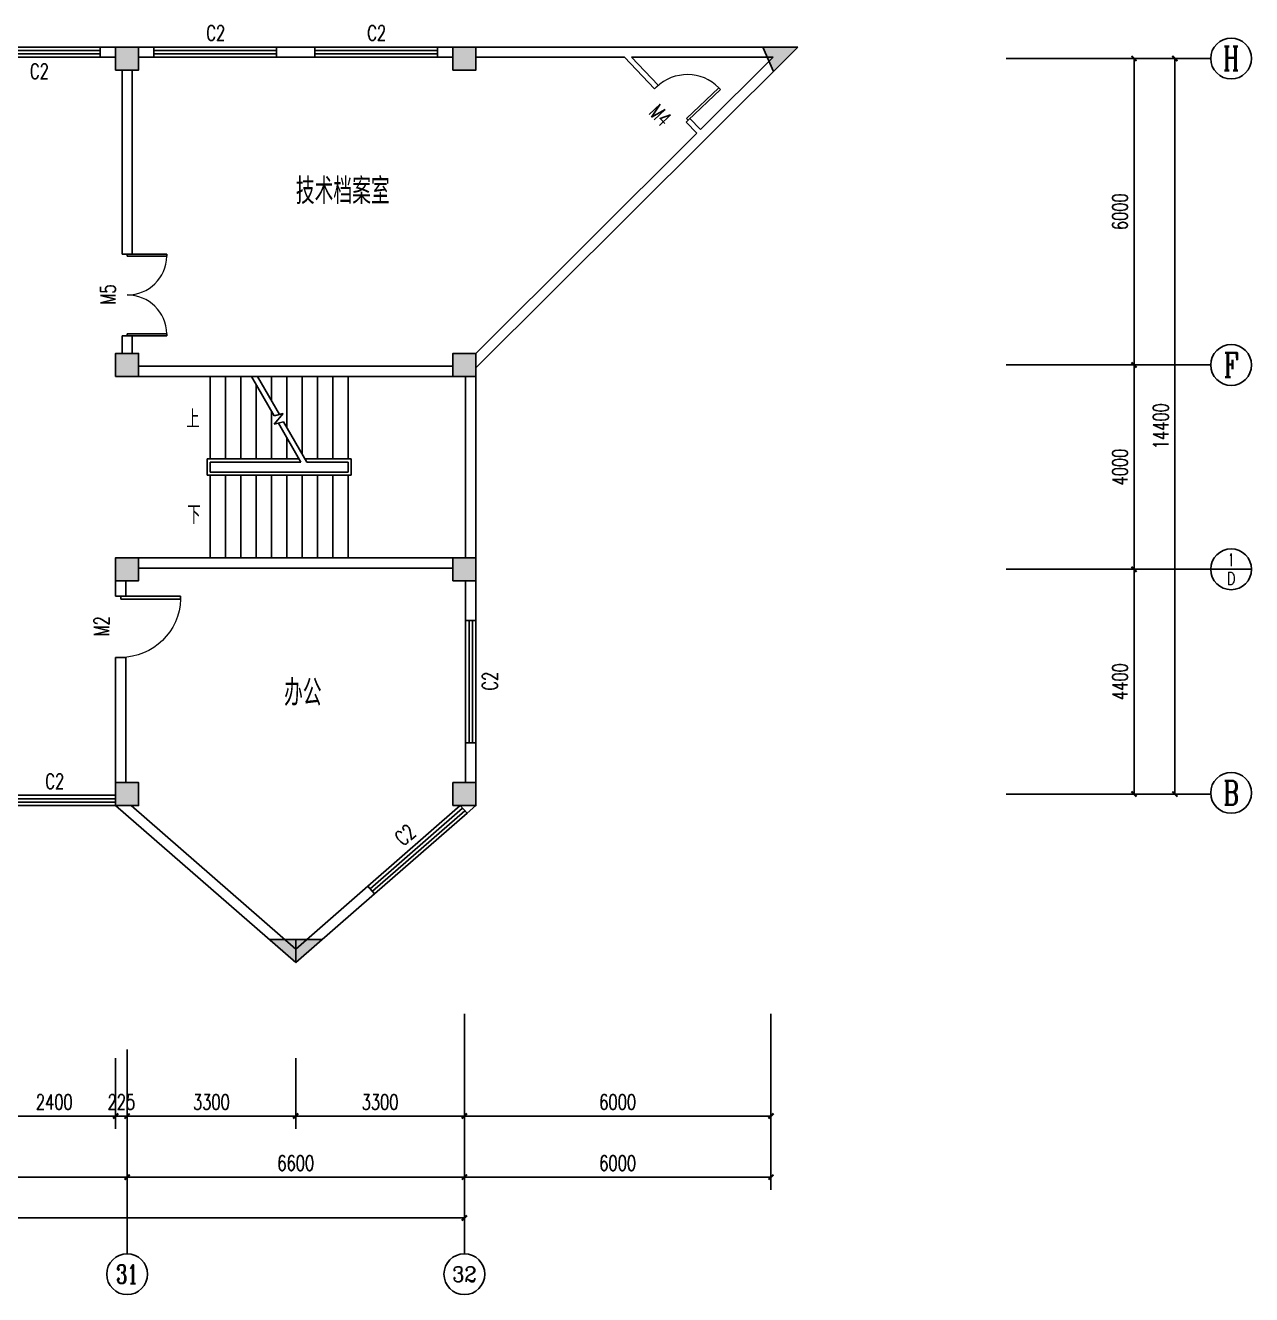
# Model space of a CAD drawing. Header units: millimetres. Extents: x -59809 to 114535, y 156 to 28464.
# Drawn here: x 90539 to 114535, y 2864 to 27712 of the extents above; entities that cross this region are included whole.
import ezdxf
from ezdxf.enums import TextEntityAlignment as Align

# ---------------------------------------------------------------- set-up
doc = ezdxf.new("R2010")
doc.units = ezdxf.units.MM
for name, color, linetype in [('AXIS', 3, 'Continuous'), ('AXIS_TEXT', 7, 'Continuous'), ('COLUMN', 9, 'Continuous'), ('DIM_SYMB', 3, 'Continuous'), ('PUB_DIM', 3, 'Continuous'), ('PUB_TEXT', 7, 'Continuous'), ('STAIR', 2, 'Continuous'), ('WALL', 9, 'Continuous'), ('WINDOW', 4, 'Continuous'), ('WINDOW_TEXT', 7, 'Continuous')]:
    doc.layers.add(name, color=color, linetype=linetype)
doc.styles.add('_TCH_AXIS', font='COMPLEX', dxfattribs={"bigfont": 'GBCBIG'})
doc.styles.add('_TCH_DIM', font='SIMPLEX', dxfattribs={"bigfont": 'GBCBIG'})
doc.styles.add('_TCH_DIM_T3', font='SIMPLEX', dxfattribs={"width": 0.705882, "bigfont": 'GBCBIG'})
doc.styles.add('_TCH_WINDOW', font='SIMPLEX', dxfattribs={"bigfont": 'GBCBIG'})
doc.styles.add('COMPLEX', font='COMPLEX')
doc.styles.get("Standard").update_dxf_attribs({"font": 'txt', "bigfont": 'gbcbig.shx'})
doc.dimstyles.new('_TCH_ARCH&&100', dxfattribs={"dimtxt": 297.5, "dimasz": 100, "dimexe": 250, "dimexo": 300, "dimgap": 126.25, "dimtad": 1, "dimdec": 0, "dimzin": 0, "dimdsep": 46, "dimtxsty": '_TCH_DIM_T3', "dimblk": 'ARCHTICK', "dimcen": 0.09, "dimclrt": 7, "dimazin": 2, "dimtfac": 1, "dimtdec": 0, "dimtix": 1, "dimtmove": 2, "dimatfit": 3, "dimfxl": 1, "dimtolj": 1, "dimtzin": 0, "dimarcsym": 0})

# ---------------------------------------------------------------- blocks, each defined once
blk = doc.blocks.new('_ArchTick')
at = {"color": 0, "linetype": 'ByBlock', "const_width": 0.4}
blk.add_lwpolyline([(-0.5, -0.5), (0.5, 0.5)], dxfattribs=at)
blk = doc.blocks.new('*D111')
at = {"layer": 'Defpoints', "color": 0}
for p in [(89904, 7791), (92304, 7791), (92304, 6360)]:
    blk.add_point(p, dxfattribs=at)
at = {"layer": 'PUB_DIM', "color": 0, "lineweight": -2}
for p, q in [((89904, 7491), (89904, 6110)), ((92304, 7491), (92304, 6110)), ((89904, 6360), (92304, 6360))]:
    blk.add_line(p, q, dxfattribs=at)
at = {"layer": 'PUB_DIM', "color": 0, "lineweight": -2, "xscale": 100, "yscale": 100, "zscale": 100, "rotation": 180}
blk.add_blockref('_ArchTick', (89904, 6360), dxfattribs=at)
at = {"layer": 'PUB_DIM', "color": 0, "lineweight": -2, "xscale": 100, "yscale": 100, "zscale": 100}
blk.add_blockref('_ArchTick', (92304, 6360), dxfattribs=at)
at = {"layer": 'PUB_DIM', "color": 7, "insert": (91104, 6635), "char_height": 297.5, "attachment_point": 5, "style": '_TCH_DIM_T3'}
blk.add_mtext('\\A1;2400', dxfattribs=at)
blk = doc.blocks.new('*D112')
at = {"layer": 'Defpoints', "color": 0}
for p in [(92304, 7791), (92529, 7791), (92529, 6360)]:
    blk.add_point(p, dxfattribs=at)
at = {"layer": 'PUB_DIM', "color": 0, "lineweight": -2}
for p, q in [((92304, 7491), (92304, 6110)), ((92529, 7491), (92529, 6110)), ((92304, 6360), (92204, 6360)), ((92304, 6360), (92529, 6360)), ((92529, 6360), (92629, 6360))]:
    blk.add_line(p, q, dxfattribs=at)
at = {"layer": 'PUB_DIM', "color": 0, "lineweight": -2, "xscale": 100, "yscale": 100, "zscale": 100}
blk.add_blockref('_ArchTick', (92304, 6360), dxfattribs=at)
at = {"layer": 'PUB_DIM', "color": 0, "lineweight": -2, "xscale": 100, "yscale": 100, "zscale": 100, "rotation": 180}
blk.add_blockref('_ArchTick', (92529, 6360), dxfattribs=at)
at = {"layer": 'PUB_DIM', "color": 7, "insert": (92417, 6635), "char_height": 297.5, "attachment_point": 5, "style": '_TCH_DIM_T3'}
blk.add_mtext('\\A1;225', dxfattribs=at)
blk = doc.blocks.new('*D113')
at = {"layer": 'Defpoints', "color": 0}
for p in [(92529, 7791), (95829, 7791), (95829, 6360)]:
    blk.add_point(p, dxfattribs=at)
at = {"layer": 'PUB_DIM', "color": 0, "lineweight": -2}
for p, q in [((92529, 7491), (92529, 6110)), ((95829, 7491), (95829, 6110)), ((92529, 6360), (95829, 6360))]:
    blk.add_line(p, q, dxfattribs=at)
at = {"layer": 'PUB_DIM', "color": 0, "lineweight": -2, "xscale": 100, "yscale": 100, "zscale": 100, "rotation": 180}
blk.add_blockref('_ArchTick', (92529, 6360), dxfattribs=at)
at = {"layer": 'PUB_DIM', "color": 0, "lineweight": -2, "xscale": 100, "yscale": 100, "zscale": 100}
blk.add_blockref('_ArchTick', (95829, 6360), dxfattribs=at)
at = {"layer": 'PUB_DIM', "color": 7, "insert": (94179, 6635), "char_height": 297.5, "attachment_point": 5, "style": '_TCH_DIM_T3'}
blk.add_mtext('\\A1;3300', dxfattribs=at)
blk = doc.blocks.new('*D114')
at = {"layer": 'Defpoints', "color": 0}
for p in [(95829, 7791), (99129, 7791), (99129, 6360)]:
    blk.add_point(p, dxfattribs=at)
at = {"layer": 'PUB_DIM', "color": 0, "lineweight": -2}
for p, q in [((95829, 7491), (95829, 6110)), ((99129, 7491), (99129, 6110)), ((95829, 6360), (99129, 6360))]:
    blk.add_line(p, q, dxfattribs=at)
at = {"layer": 'PUB_DIM', "color": 0, "lineweight": -2, "xscale": 100, "yscale": 100, "zscale": 100, "rotation": 180}
blk.add_blockref('_ArchTick', (95829, 6360), dxfattribs=at)
at = {"layer": 'PUB_DIM', "color": 0, "lineweight": -2, "xscale": 100, "yscale": 100, "zscale": 100}
blk.add_blockref('_ArchTick', (99129, 6360), dxfattribs=at)
at = {"layer": 'PUB_DIM', "color": 7, "insert": (97479, 6635), "char_height": 297.5, "attachment_point": 5, "style": '_TCH_DIM_T3'}
blk.add_mtext('\\A1;3300', dxfattribs=at)
blk = doc.blocks.new('*D115')
at = {"layer": 'Defpoints', "color": 0}
for p in [(99129, 7791), (105129, 7791), (105129, 6360)]:
    blk.add_point(p, dxfattribs=at)
at = {"layer": 'PUB_DIM', "color": 0, "lineweight": -2}
for p, q in [((99129, 7491), (99129, 6110)), ((105129, 7491), (105129, 6110)), ((99129, 6360), (105129, 6360))]:
    blk.add_line(p, q, dxfattribs=at)
at = {"layer": 'PUB_DIM', "color": 0, "lineweight": -2, "xscale": 100, "yscale": 100, "zscale": 100, "rotation": 180}
blk.add_blockref('_ArchTick', (99129, 6360), dxfattribs=at)
at = {"layer": 'PUB_DIM', "color": 0, "lineweight": -2, "xscale": 100, "yscale": 100, "zscale": 100}
blk.add_blockref('_ArchTick', (105129, 6360), dxfattribs=at)
at = {"layer": 'PUB_DIM', "color": 7, "insert": (102129, 6635), "char_height": 297.5, "attachment_point": 5, "style": '_TCH_DIM_T3'}
blk.add_mtext('\\A1;6000', dxfattribs=at)
blk = doc.blocks.new('*D148')
at = {"layer": 'AXIS', "color": 0, "lineweight": -2}
for p, q in [((110034, 17064), (112484, 17064)), ((112234, 12664), (112234, 17064)), ((110034, 12664), (112484, 12664))]:
    blk.add_line(p, q, dxfattribs=at)
at = {"layer": 'Defpoints', "color": 0}
for p in [(109734, 17064), (112234, 17064), (109734, 12664)]:
    blk.add_point(p, dxfattribs=at)
at = {"layer": 'AXIS', "color": 0, "lineweight": -2, "xscale": 100, "yscale": 100, "zscale": 100}
for p, rotation in [((112234, 17064), 90), ((112234, 12664), 270)]:
    blk.add_blockref('_ArchTick', p, dxfattribs=dict(at, rotation=rotation))
at = {"layer": 'AXIS', "color": 7, "insert": (111959, 14864), "char_height": 297.5, "attachment_point": 5, "rotation": 90, "style": '_TCH_DIM_T3'}
blk.add_mtext('\\A1;4400', dxfattribs=at)
blk = doc.blocks.new('*D149')
at = {"layer": 'AXIS', "color": 0, "lineweight": -2}
for p, q in [((110034, 21064), (112484, 21064)), ((112234, 17064), (112234, 21064)), ((110034, 17064), (112484, 17064))]:
    blk.add_line(p, q, dxfattribs=at)
at = {"layer": 'Defpoints', "color": 0}
for p in [(109734, 21064), (112234, 21064), (109734, 17064)]:
    blk.add_point(p, dxfattribs=at)
at = {"layer": 'AXIS', "color": 0, "lineweight": -2, "xscale": 100, "yscale": 100, "zscale": 100}
for p, rotation in [((112234, 21064), 90), ((112234, 17064), 270)]:
    blk.add_blockref('_ArchTick', p, dxfattribs=dict(at, rotation=rotation))
at = {"layer": 'AXIS', "color": 7, "insert": (111959, 19064), "char_height": 297.5, "attachment_point": 5, "rotation": 90, "style": '_TCH_DIM_T3'}
blk.add_mtext('\\A1;4000', dxfattribs=at)
blk = doc.blocks.new('*D150')
at = {"layer": 'AXIS', "color": 0, "lineweight": -2}
for p, q in [((110034, 27064), (112484, 27064)), ((112234, 21064), (112234, 27064)), ((110034, 21064), (112484, 21064))]:
    blk.add_line(p, q, dxfattribs=at)
at = {"layer": 'Defpoints', "color": 0}
for p in [(109734, 27064), (112234, 27064), (109734, 21064)]:
    blk.add_point(p, dxfattribs=at)
at = {"layer": 'AXIS', "color": 0, "lineweight": -2, "xscale": 100, "yscale": 100, "zscale": 100}
for p, rotation in [((112234, 27064), 90), ((112234, 21064), 270)]:
    blk.add_blockref('_ArchTick', p, dxfattribs=dict(at, rotation=rotation))
at = {"layer": 'AXIS', "color": 7, "insert": (111959, 24064), "char_height": 297.5, "attachment_point": 5, "rotation": 90, "style": '_TCH_DIM_T3'}
blk.add_mtext('\\A1;6000', dxfattribs=at)
blk = doc.blocks.new('*D151')
at = {"layer": 'AXIS', "color": 0, "lineweight": -2}
for p, q in [((110034, 27064), (113284, 27064)), ((113034, 12664), (113034, 27064)), ((110034, 12664), (113284, 12664))]:
    blk.add_line(p, q, dxfattribs=at)
at = {"layer": 'Defpoints', "color": 0}
for p in [(109734, 27064), (113034, 27064), (109734, 12664)]:
    blk.add_point(p, dxfattribs=at)
at = {"layer": 'AXIS', "color": 0, "lineweight": -2, "xscale": 100, "yscale": 100, "zscale": 100}
for p, rotation in [((113034, 27064), 90), ((113034, 12664), 270)]:
    blk.add_blockref('_ArchTick', p, dxfattribs=dict(at, rotation=rotation))
at = {"layer": 'AXIS', "color": 7, "insert": (112759, 19864), "char_height": 297.5, "attachment_point": 5, "rotation": 90, "style": '_TCH_DIM_T3'}
blk.add_mtext('\\A1;14400', dxfattribs=at)
blk = doc.blocks.new('*D152')
at = {"layer": 'Defpoints', "color": 0}
for p in [(99129, 8664), (105129, 8664), (105129, 5163)]:
    blk.add_point(p, dxfattribs=at)
at = {"layer": 'PUB_DIM', "color": 0, "lineweight": -2}
for p, q in [((99129, 8364), (99129, 4913)), ((105129, 8364), (105129, 4913)), ((99129, 5163), (105129, 5163))]:
    blk.add_line(p, q, dxfattribs=at)
at = {"layer": 'PUB_DIM', "color": 0, "lineweight": -2, "xscale": 100, "yscale": 100, "zscale": 100, "rotation": 180}
blk.add_blockref('_ArchTick', (99129, 5163), dxfattribs=at)
at = {"layer": 'PUB_DIM', "color": 0, "lineweight": -2, "xscale": 100, "yscale": 100, "zscale": 100}
blk.add_blockref('_ArchTick', (105129, 5163), dxfattribs=at)
at = {"layer": 'PUB_DIM', "color": 7, "insert": (102129, 5438), "char_height": 297.5, "attachment_point": 5, "style": '_TCH_DIM_T3'}
blk.add_mtext('\\A1;6000', dxfattribs=at)
blk = doc.blocks.new('*D166')
at = {"layer": 'AXIS', "color": 0, "lineweight": -2}
for p, q in [((85929, 7364), (85929, 4914)), ((92529, 7364), (92529, 4914)), ((85929, 5164), (92529, 5164))]:
    blk.add_line(p, q, dxfattribs=at)
at = {"layer": 'Defpoints', "color": 0}
for p in [(85929, 7664), (92529, 7664), (92529, 5164)]:
    blk.add_point(p, dxfattribs=at)
at = {"layer": 'AXIS', "color": 0, "lineweight": -2, "xscale": 100, "yscale": 100, "zscale": 100, "rotation": 180}
blk.add_blockref('_ArchTick', (85929, 5164), dxfattribs=at)
at = {"layer": 'AXIS', "color": 0, "lineweight": -2, "xscale": 100, "yscale": 100, "zscale": 100}
blk.add_blockref('_ArchTick', (92529, 5164), dxfattribs=at)
at = {"layer": 'AXIS', "color": 7, "insert": (89229, 5439), "char_height": 297.5, "attachment_point": 5, "style": '_TCH_DIM_T3'}
blk.add_mtext('\\A1;6600', dxfattribs=at)
blk = doc.blocks.new('*D167')
at = {"layer": 'AXIS', "color": 0, "lineweight": -2}
for p, q in [((92529, 7364), (92529, 4914)), ((99129, 7364), (99129, 4914)), ((92529, 5164), (99129, 5164))]:
    blk.add_line(p, q, dxfattribs=at)
at = {"layer": 'Defpoints', "color": 0}
for p in [(92529, 7664), (99129, 7664), (99129, 5164)]:
    blk.add_point(p, dxfattribs=at)
at = {"layer": 'AXIS', "color": 0, "lineweight": -2, "xscale": 100, "yscale": 100, "zscale": 100, "rotation": 180}
blk.add_blockref('_ArchTick', (92529, 5164), dxfattribs=at)
at = {"layer": 'AXIS', "color": 0, "lineweight": -2, "xscale": 100, "yscale": 100, "zscale": 100}
blk.add_blockref('_ArchTick', (99129, 5164), dxfattribs=at)
at = {"layer": 'AXIS', "color": 7, "insert": (95829, 5439), "char_height": 297.5, "attachment_point": 5, "style": '_TCH_DIM_T3'}
blk.add_mtext('\\A1;6600', dxfattribs=at)
blk = doc.blocks.new('*D168')
at = {"layer": 'AXIS', "color": 0, "lineweight": -2}
for p, q in [((6029, 7364), (6029, 4114)), ((99129, 7364), (99129, 4114)), ((6029, 4364), (99129, 4364))]:
    blk.add_line(p, q, dxfattribs=at)
at = {"layer": 'Defpoints', "color": 0}
for p in [(6029, 7664), (99129, 7664), (99129, 4364)]:
    blk.add_point(p, dxfattribs=at)
at = {"layer": 'AXIS', "color": 0, "lineweight": -2, "xscale": 100, "yscale": 100, "zscale": 100, "rotation": 180}
blk.add_blockref('_ArchTick', (6029, 4364), dxfattribs=at)
at = {"layer": 'AXIS', "color": 0, "lineweight": -2, "xscale": 100, "yscale": 100, "zscale": 100}
blk.add_blockref('_ArchTick', (99129, 4364), dxfattribs=at)
at = {"layer": 'AXIS', "color": 7, "insert": (52579, 4639), "char_height": 297.5, "attachment_point": 5, "style": '_TCH_DIM_T3'}
blk.add_mtext('\\A1;93100', dxfattribs=at)
blk = doc.blocks.new('_FZHK')
blk.add_lwpolyline([(-0.5, -0.5), (0.5, -0.5), (0.5, 0.5), (-0.5, 0.5)], close=True)
blk = doc.blocks.new('_AXISO')
blk.add_circle((0, 0), 0.5)
at = {"layer": 'AXIS_TEXT', "style": 'COMPLEX', "width": 1.041667}
blk.add_attdef('A', text='', height=0.56, dxfattribs=at).set_placement((-0.25, -0.28), (0.25, -0.28), align=Align.FIT)
blk = doc.blocks.new('$DorLib2D$00000001')
for p, q in [((0.45, 0.975), (0.5, 0.975)), ((0.45, 0), (0.45, 0.975)), ((0.5, 0), (0.5, 0.975)), ((0.5, 0), (0.45, 0))]:
    blk.add_line(p, q)
at = {"lineweight": 13}
blk.add_arc((0.475, 0), 0.975, 91.4693, 180, dxfattribs=at)
blk = doc.blocks.new('$TCHSYS$WIN2D')
for p, q in [((-0.5, 0.5), (0.5, 0.5)), ((-0.5, 0.5), (-0.5, -0.5)), ((0.5, 0.5), (0.5, -0.5)), ((0.5, 0.167), (-0.5, 0.167)), ((0.5, -0.167), (-0.5, -0.167)), ((-0.5, -0.5), (0.5, -0.5))]:
    blk.add_line(p, q)
blk = doc.blocks.new('$DorLib2D$00000002')
for p, q in [((-0.5, 0), (-0.5, 0.4875)), ((-0.475, 0.4875), (-0.5, 0.4875)), ((-0.475, 0), (-0.475, 0.4875)), ((0.475, 0), (0.475, 0.4875)), ((0.475, 0.4875), (0.5, 0.4875)), ((0.5, 0), (0.5, 0.4875)), ((-0.5, 0), (-0.475, 0)), ((0.5, 0), (0.475, 0))]:
    blk.add_line(p, q)
at = {"lineweight": 13}
for centre, start, end in [((-0.4875, 0), 0, 88.53072), ((0.4875, 0), 91.46928, 180)]:
    blk.add_arc(centre, 0.4875, start, end, dxfattribs=at)

msp = doc.modelspace()

# ---------------------------------------------------------------- hatches: boundary and pattern name
h = msp.add_hatch(color=256)
h.paths.add_polyline_path([(92529.3, 27288.7), (92304.3, 27288.7), (92304.3, 27063.7), (92529.3, 27063.7)])
h.paths.add_polyline_path([(92529.3, 27063.7), (92754.3, 27063.7), (92754.3, 27288.7), (92529.3, 27288.7)])
h.paths.add_polyline_path([(92529.3, 26838.7), (92754.3, 26838.7), (92754.3, 27063.7), (92529.3, 27063.7)])
h.paths.add_polyline_path([(92529.3, 27063.7), (92304.3, 27063.7), (92304.3, 26838.7), (92529.3, 26838.7)])
h.paths.add_polyline_path([(92529.3, 21063.7), (92304.3, 21063.7), (92304.3, 20838.7), (92529.3, 20838.7)])
h.paths.add_polyline_path([(92529.3, 21063.7), (92529.3, 20838.7), (92754.3, 20838.7), (92754.3, 21063.7)])
h.paths.add_polyline_path([(92754.3, 21063.7), (92754.3, 21288.7), (92529.3, 21288.7), (92529.3, 21063.7)])
h.paths.add_polyline_path([(92529.3, 21288.7), (92304.3, 21288.7), (92304.3, 21063.7), (92529.3, 21063.7)])
h.paths.add_polyline_path([(92529.3, 12888.7), (92529.3, 12438.7), (92754.3, 12438.7), (92754.3, 12888.7)])
h.paths.add_polyline_path([(92304.3, 12888.7), (92304.3, 12438.7), (92529.3, 12438.7), (92529.3, 12888.7)])
h = msp.add_hatch(color=256)
h.paths.add_polyline_path([(99129.3, 27288.7), (98904.3, 27288.7), (98904.3, 27063.7), (99129.3, 27063.7)])
h.paths.add_polyline_path([(99129.3, 27063.7), (99354.3, 27063.7), (99354.3, 27288.7), (99129.3, 27288.7)])
h.paths.add_polyline_path([(99129.3, 26838.7), (99354.3, 26838.7), (99354.3, 27063.7), (99129.3, 27063.7)])
h.paths.add_polyline_path([(99129.3, 27063.7), (98904.3, 27063.7), (98904.3, 26838.7), (99129.3, 26838.7)])
h.paths.add_polyline_path([(99129.3, 21063.7), (98904.3, 21063.7), (98904.3, 20838.7), (99129.3, 20838.7)])
h.paths.add_polyline_path([(99129.3, 21063.7), (99129.3, 20838.7), (99354.3, 20838.7), (99354.3, 21063.7)])
h.paths.add_polyline_path([(99354.3, 21063.7), (99354.3, 21288.7), (99129.3, 21288.7), (99129.3, 21063.7)])
h.paths.add_polyline_path([(99129.3, 21288.7), (98904.3, 21288.7), (98904.3, 21063.7), (99129.3, 21063.7)])
h.paths.add_polyline_path([(99129.3, 12888.7), (99129.3, 12438.7), (99354.3, 12438.7), (99354.3, 12888.7)])
h.paths.add_polyline_path([(98904.3, 12888.7), (98904.3, 12438.7), (99129.3, 12438.7), (99129.3, 12888.7)])
h = msp.add_hatch(color=256)
h.paths.add_polyline_path([(105129.3, 27288.7), (105129.3, 27088.7), (105171.9, 27088.7), (105146.8, 27063.7), (105430, 27063.7), (105655.7, 27288.7)])
h.paths.add_polyline_path([(105129.3, 27288.7), (104971.8, 27288.7), (105056.8, 27088.7), (105129.3, 27088.7)])
h.paths.add_polyline_path([(105067.4, 27063.7), (105091, 27008), (105129.3, 27046.2), (105129.3, 27063.7)])
h.paths.add_polyline_path([(105129.3, 27063.7), (105129.3, 27088.7), (105056.8, 27088.7), (105067.4, 27063.7)])
h.paths.add_polyline_path([(105146.8, 27063.7), (105171.9, 27088.7), (105129.3, 27088.7), (105129.3, 27063.7)], flags=17)
h.paths.add_polyline_path([(105146.8, 27063.7), (105129.3, 27063.7), (105129.3, 27046.2)], flags=17)
h.paths.add_polyline_path([(105091, 27008), (105129.3, 26918), (105129.3, 27046.2)])
h.paths.add_polyline_path([(105129.3, 26918), (105175.3, 26809.6), (105430, 27063.7), (105146.8, 27063.7), (105129.3, 27046.2)])
h = msp.add_hatch(color=256)
h.paths.add_polyline_path([(92304.3, 16838.7), (92754.3, 16838.7), (92754.3, 17288.7), (92304.3, 17288.7)])
h.paths.add_polyline_path([(98904.3, 16838.7), (99354.3, 16838.7), (99354.3, 17288.7), (98904.3, 17288.7)])
h = msp.add_hatch(color=256)
h.paths.add_polyline_path([(95829.3, 9813.7), (95617.6, 9813.7), (95829.3, 9629.1), (95829.3, 9663.7)], flags=17)
h.paths.add_polyline_path([(95829.3, 9629.1), (95617.6, 9813.7), (95313.4, 9813.7), (95829.3, 9363.7)])
h.paths.add_polyline_path([(96345.1, 9813.7), (96040.9, 9813.7), (95829.3, 9629.1), (95829.3, 9363.7)])
msp.add_hatch(color=256).paths.add_polyline_path([(96040.9, 9813.7), (95617.6, 9813.7), (95829.3, 9629.1)])

# ---------------------------------------------------------------- linework, layer by layer
for p, q in [((104971.8, 27288.7), (105175.3, 26809.6)), ((92304.3, 12438.7), (95829.3, 9363.7)), ((92304.3, 12438.7), (92504.3, 12438.7)), ((96345.1, 9813.7), (95313.4, 9813.7)), ((95829.3, 9663.7), (95829.3, 9813.7)), ((95829.3, 9813.7), (96345.1, 9813.7)), ((96040.9, 9813.7), (95829.3, 9629.1)), ((96040.9, 9813.7), (95829.3, 9629.1)), ((95829.3, 9629.1), (95829.3, 9813.7)), ((95829.3, 9813.7), (96040.9, 9813.7)), ((95829.3, 9363.7), (95829.3, 9663.7))]:
    msp.add_line(p, q)
at = {"layer": 'AXIS'}
for p, q in [((109734.1, 27063.7), (113734.1, 27063.7)), ((109734.1, 21063.7), (113734.1, 21063.7)), ((109734.1, 17063.7), (113734.1, 17063.7)), ((114534.1, 17063.7), (113734.1, 17063.7)), ((109734.1, 12663.7), (113734.1, 12663.7)), ((92529.3, 7663.7), (92529.3, 3663.7)), ((99129.3, 7663.7), (99129.3, 3663.7))]:
    msp.add_line(p, q, dxfattribs=at)
for centre in [(114134.1, 27063.7), (114134.1, 21063.7), (114134.1, 17063.7), (114134.7, 12686.3)]:
    msp.add_circle(centre, 400, dxfattribs=at)
at = {"layer": 'DIM_SYMB'}
for points in [[(94004.3, 20001.2, 0, 0, 0), (95054.3, 20001.2, 80, 0, 0), (95354.3, 20001.2, 0, 0, 0)], [(94004.3, 18126.2, 0, 0, 0), (98004.3, 18126.2, 0, 0, 0), (98004.3, 20001.2, 0, 0, 0), (95954.3, 20001.2, 80, 0, 0), (95654.3, 20001.2, 0, 0, 0)]]:
    msp.add_lwpolyline(points, format="xyseb", dxfattribs=at)
at = {"layer": 'STAIR'}
for p, q in [((94154.3, 20838.7), (94963, 20838.7)), ((94154.3, 20838.7), (94154.3, 19223.7)), ((94454.3, 20838.7), (94454.3, 19223.7)), ((94754.3, 20838.7), (94754.3, 19223.7)), ((94963, 20838.7), (95409.3, 20065.6)), ((95054.3, 20680.6), (95054.3, 19223.7)), ((95078.5, 20838.7), (96854.3, 20838.7)), ((95078.5, 20838.7), (95509.3, 20092.4)), ((95354.3, 20838.7), (95354.3, 20361)), ((95654.3, 20838.7), (95654.3, 19841.4)), ((95954.3, 20838.7), (95954.3, 19321.7)), ((96254.3, 20838.7), (96254.3, 19223.7)), ((96554.3, 20838.7), (96554.3, 19223.7)), ((96854.3, 20838.7), (96854.3, 19223.7)), ((98904.3, 20838.7), (96854.3, 20838.7)), ((96854.3, 20838.7), (96854.3, 19223.7)), ((99154.3, 17288.7), (99154.3, 20838.7)), ((95354.3, 20161), (95354.3, 19223.7)), ((95581.7, 20111.7), (95408.8, 19905.7)), ((95408.8, 19905.7), (95589.2, 19954)), ((95409.3, 20065.6), (95581.7, 20111.7)), ((95489.2, 19927.2), (95930.1, 19163.7)), ((95589.2, 19954), (96045.5, 19163.7)), ((95654.3, 19641.4), (95654.3, 19223.7)), ((94094.3, 18903.7), (94094.3, 19223.7)), ((94094.3, 19223.7), (95895.4, 19223.7)), ((94154.3, 19163.7), (95930.1, 19163.7)), ((94154.3, 18963.7), (94154.3, 19163.7)), ((94154.3, 19163.7), (95930.1, 19163.7)), ((94154.3, 19163.7), (94154.3, 18963.7)), ((96010.9, 19223.7), (96914.3, 19223.7)), ((96045.5, 19163.7), (96854.3, 19163.7)), ((96045.5, 19163.7), (96854.3, 19163.7)), ((96854.3, 19163.7), (96854.3, 18963.7)), ((96854.3, 19163.7), (96854.3, 18963.7)), ((96914.3, 19223.7), (96914.3, 18903.7)), ((96914.3, 18903.7), (94094.3, 18903.7)), ((96854.3, 18963.7), (94154.3, 18963.7)), ((96854.3, 18963.7), (94154.3, 18963.7)), ((94154.3, 17288.7), (94154.3, 18903.7)), ((94454.3, 17288.7), (94454.3, 18903.7)), ((94754.3, 17288.7), (94754.3, 18903.7)), ((95054.3, 17288.7), (95054.3, 18903.7)), ((95354.3, 17288.7), (95354.3, 18903.7)), ((95654.3, 17288.7), (95654.3, 18903.7)), ((95954.3, 17288.7), (95954.3, 18903.7)), ((96254.3, 17288.7), (96254.3, 18903.7)), ((96554.3, 17288.7), (96554.3, 18903.7)), ((96854.3, 17288.7), (96854.3, 18903.7)), ((96854.3, 18903.7), (96854.3, 17288.7)), ((96854.3, 17288.7), (94154.3, 17288.7)), ((96854.3, 17288.7), (98904.3, 17288.7))]:
    msp.add_line(p, q, dxfattribs=at)
at = {"layer": 'WALL'}
for p, q in [((92304.3, 27288.7), (92004.3, 27288.7)), ((92004.3, 27288.7), (92004.3, 27088.7)), ((92004.3, 27088.7), (92304.3, 27088.7)), ((93054.3, 27288.7), (92754.3, 27288.7)), ((92754.3, 27088.7), (93054.3, 27088.7)), ((93054.3, 27088.7), (93054.3, 27288.7)), ((96203.5, 27288.7), (95454.3, 27288.7)), ((95454.3, 27288.7), (95454.3, 27088.7)), ((95454.3, 27088.7), (96203.5, 27088.7)), ((96203.5, 27088.7), (96203.5, 27288.7)), ((98903.5, 27288.7), (98603.5, 27288.7)), ((98603.5, 27288.7), (98603.5, 27088.7)), ((98603.5, 27088.7), (98903.5, 27088.7)), ((98903.5, 27088.7), (98903.5, 27288.7)), ((99354.3, 27288.7), (102207.1, 27288.7)), ((99354.3, 27088.7), (102259.8, 27088.7)), ((102207.1, 27288.7), (105655.7, 27288.7)), ((102259.8, 27088.7), (102849.9, 26470.6)), ((102398, 27088.7), (105171.9, 27088.7)), ((102922.2, 26539.7), (102398, 27088.7)), ((105171.9, 27088.7), (103750.9, 25671.7)), ((105655.7, 27288.7), (103892.1, 25530.1)), ((92429.3, 26833), (92429.3, 23234)), ((92629.3, 26833), (92429.3, 26833)), ((92629.3, 23234), (92629.3, 26833)), ((102849.9, 26470.6), (102922.2, 26539.7)), ((103543.7, 25888.7), (103471.4, 25819.7)), ((103750.9, 25671.7), (103543.7, 25888.7)), ((103680, 25601.1), (99354.3, 21287.7)), ((103471.4, 25819.7), (103680, 25601.1)), ((103892.1, 25530.1), (99354.3, 21005.3)), ((92429.3, 23234), (92629.3, 23234)), ((92629.3, 21634), (92429.3, 21634)), ((92429.3, 21634), (92429.3, 21288.6)), ((92629.3, 21289.3), (92629.3, 21634)), ((92754.3, 21038.7), (98904.3, 21038.7)), ((92754.3, 20838.7), (98904.3, 20838.7)), ((99154.3, 20838.7), (99154.3, 17288.7)), ((99354.3, 20838.7), (99354.3, 17288.7)), ((92754.3, 17288.7), (98904.3, 17288.7)), ((92754.3, 17088.7), (98904.3, 17088.7)), ((92304.3, 16838.7), (92304.3, 16538.7)), ((92504.3, 16538.7), (92504.3, 16838.7)), ((99154.3, 16838.7), (99154.3, 16063.7)), ((99354.3, 16063.7), (99354.3, 16838.7)), ((92304.3, 16538.7), (92504.3, 16538.7)), ((99154.3, 16063.7), (99354.3, 16063.7)), ((92504.3, 15338.7), (92304.3, 15338.7)), ((92304.3, 15338.7), (92304.3, 12888.7)), ((92504.3, 12888.7), (92504.3, 15338.7)), ((99354.3, 13663.7), (99154.3, 13663.7)), ((99154.3, 13663.7), (99154.3, 12888.7)), ((99354.3, 12888.7), (99354.3, 13663.7)), ((92304.3, 12438.7, -450), (92304.3, 12438.7, -450)), ((95829.3, 9363.7), (92304.3, 12438.7)), ((92416.8, 12438.7, -450), (92416.8, 12438.7, -450)), ((92529.3, 12438.7, -450), (92529.3, 12438.7, -450)), ((95829.3, 9629.1), (92608.5, 12438.7)), ((99050, 12438.7), (99181.5, 12287.9)), ((99181.5, 12287.9), (99354.3, 12438.7)), ((97241.4, 10861), (95829.3, 9629.1)), ((95829.3, 9363.7), (97372.9, 10710.3)), ((97372.9, 10710.3), (97241.4, 10861))]:
    msp.add_line(p, q, dxfattribs=at)

# ---------------------------------------------------------------- block references
at = {"layer": 'AXIS'}
ref = msp.add_blockref('_AXISO', (92529.3, 3263.7), dxfattribs=dict(at, xscale=800, yscale=800, zscale=800))
ref.add_attrib('A', '31', dxfattribs={"layer": 'AXIS_TEXT', "height": 360.19, "style": '_TCH_AXIS', "width": 0.892857}).set_placement((92314.9, 3083.6), (92743.7, 3083.6), align=Align.FIT)
ref = msp.add_blockref('_AXISO', (99129.3, 3263.7), dxfattribs=dict(at, xscale=800, yscale=800, zscale=800))
ref.add_attrib('A', '32', dxfattribs={"layer": 'AXIS_TEXT', "height": 294.28, "style": '_TCH_AXIS', "width": 1.030303}).set_placement((98891, 3116.5), (99367.5, 3116.5), align=Align.FIT)
at = {"layer": 'COLUMN', "xscale": 449.9999999999999, "yscale": 450, "zscale": 450}
for p in [(92529.3, 27063.7), (99129.3, 27063.7), (92529.3, 21063.7), (99129.3, 21063.7), (92529.3, 17063.7), (99129.3, 17063.7), (92529.3, 12663.7), (99129.3, 12663.7)]:
    msp.add_blockref('_FZHK', p, dxfattribs=at)
at = {"layer": 'WINDOW'}
ref = msp.add_blockref('$TCHSYS$WIN2D', (94254.3, 27188.7), dxfattribs=dict(at, xscale=2400, yscale=-200, zscale=2400))
ref.add_attrib('A', 'C2', (94079.3, 27414.9), dxfattribs={"layer": 'WINDOW_TEXT', "height": 297.5, "style": '_TCH_WINDOW', "width": 0.705882})
ref = msp.add_blockref('$TCHSYS$WIN2D', (97403.5, 27188.7), dxfattribs=dict(at, xscale=2400, yscale=-200, zscale=2400))
ref.add_attrib('A', 'C2', (97228.5, 27414.9), dxfattribs={"layer": 'WINDOW_TEXT', "height": 297.5, "style": '_TCH_WINDOW', "width": 0.705882})
ref = msp.add_blockref('$TCHSYS$WIN2D', (90804.3, 27188.7), dxfattribs=dict(at, xscale=2400, yscale=200, zscale=2400))
ref.add_attrib('A', 'C2', (90629.3, 26664.9), dxfattribs={"layer": 'WINDOW_TEXT', "height": 297.5, "style": '_TCH_WINDOW', "width": 0.705882})
ref = msp.add_blockref('$DorLib2D$00000001', (103196.8, 26179.7), dxfattribs=dict(at, xscale=-900.0000000000005, yscale=-900, zscale=-900, rotation=133.6739576374375))
ref.add_attrib('A', 'M4', (102719.5, 25993.5), dxfattribs={"layer": 'WINDOW_TEXT', "height": 297.5, "rotation": 313.67396, "style": '_TCH_WINDOW', "width": 0.705882})
ref = msp.add_blockref('$DorLib2D$00000002', (92529.3, 22434), dxfattribs=dict(at, xscale=1600, yscale=1600, zscale=1600, rotation=270))
ref.add_attrib('A', 'M5', (92303, 22244), dxfattribs={"layer": 'WINDOW_TEXT', "height": 297.5, "rotation": 90, "style": '_TCH_WINDOW', "width": 0.705882})
ref = msp.add_blockref('$DorLib2D$00000001', (92404.3, 15938.7), dxfattribs=dict(at, xscale=-1200, yscale=1200, zscale=-1200, rotation=270))
ref.add_attrib('A', 'M2', (92178, 15748.7), dxfattribs={"layer": 'WINDOW_TEXT', "height": 297.5, "rotation": 90, "style": '_TCH_WINDOW', "width": 0.705882})
ref = msp.add_blockref('$TCHSYS$WIN2D', (99254.3, 14863.7), dxfattribs=dict(at, xscale=2399.999999999999, yscale=-200, zscale=2400, rotation=270))
ref.add_attrib('A', 'C2', (99778, 14688.7), dxfattribs={"layer": 'WINDOW_TEXT', "height": 297.5, "rotation": 90, "style": '_TCH_WINDOW', "width": 0.705882})
ref = msp.add_blockref('$TCHSYS$WIN2D', (91104.3, 12538.7), dxfattribs=dict(at, xscale=2400, yscale=200, zscale=2400, rotation=179.9999999999998))
ref.add_attrib('A', 'C2', (90929.3, 12764.9), dxfattribs={"layer": 'WINDOW_TEXT', "height": 297.5, "rotation": 360, "style": '_TCH_WINDOW', "width": 0.705882})
ref = msp.add_blockref('$TCHSYS$WIN2D', (98211.5, 11574.5), dxfattribs=dict(at, xscale=2399.999999999999, yscale=-200, zscale=2400, rotation=41.09950625761809))
ref.add_attrib('A', 'C2', (97930.9, 11629.9), dxfattribs={"layer": 'WINDOW_TEXT', "height": 297.5, "rotation": 41.09951, "style": '_TCH_WINDOW', "width": 0.705882})

# ---------------------------------------------------------------- texts
at = {"layer": 'AXIS_TEXT', "style": '_TCH_AXIS'}
for s, height, width, p, p2 in [('H', 465.9, 0.7, (113978.8, 26830.7), (114289.5, 26830.7)), ('F', 476.1, 0.8125, (113986.8, 20825.6), (114281.5, 20825.6)), ('1', 253.1, 0.555556, (114104, 17122), (114164.3, 17122)), ('D', 243.6, 0.823529, (114052.9, 16760.8), (114215.3, 16760.8)), ('B', 465.9, 0.823529, (113979.4, 12453.3), (114290.1, 12453.3))]:
    msp.add_text(s, height=height, dxfattribs=dict(at, width=width)).set_placement(p, p2, align=Align.FIT)
at = {"layer": 'PUB_TEXT'}
for s, p in [('技术档案室', (95830.2, 24213.7)), ('办公', (95600.5, 14391.9))]:
    msp.add_text(s, height=510.64, dxfattribs=at).set_placement(p)
at = {"layer": 'PUB_TEXT', "style": '_TCH_DIM'}
for s, p in [('上', (93690.7, 19826.2)), ('下', (93709.4, 17951.2))]:
    msp.add_text(s, height=357.4, dxfattribs=at).set_placement(p)

# ---------------------------------------------------------------- dimensions: what is measured, and where the dimension line sits
at = {"layer": 'AXIS'}
for p1, p2, distance, text, picture, middle in [((109734.1, 21063.7), (109734.1, 27063.7), -2500, '6000', '*D150', (111959.1, 24063.7)), ((109734.1, 12663.7), (109734.1, 27063.7), -3300, '14400', '*D151', (112759.1, 19863.7)), ((109734.1, 17063.7), (109734.1, 21063.7), -2500, '4000', '*D149', (111959.1, 19063.7)), ((109734.1, 12663.7), (109734.1, 17063.7), -2500, '4400', '*D148', (111959.1, 14863.7)), ((6029.3, 7663.7), (99129.3, 7663.7), -3300, '93100', '*D168', (52579.3, 4638.7)), ((85929.3, 7663.7), (92529.3, 7663.7), -2500, '6600', '*D166', (89229.3, 5438.7)), ((92529.3, 7663.7), (99129.3, 7663.7), -2500, '6600', '*D167', (95829.3, 5438.7))]:
    dim = msp.add_aligned_dim(p1=p1, p2=p2, distance=distance, text=text, dimstyle='_TCH_ARCH&&100', dxfattribs=at)
    dim.commit()
    dim.dimension.update_dxf_attribs({"geometry": picture, "text_midpoint": middle})
at = {"layer": 'PUB_DIM'}
for p1, p2, distance, text, picture, middle in [((99129.3, 8663.7), (105129.3, 8663.7), -3500.5, '6000', '*D152', (102129.3, 5438.2)), ((89904.3, 7791), (92304.3, 7791), -1430.6, '2400', '*D111', (91104.3, 6635.3)), ((92304.3, 7791), (92529.3, 7791), -1430.6, '225', '*D112', (92416.8, 6635.3)), ((92529.3, 7791), (95829.3, 7791), -1430.6, '3300', '*D113', (94179.3, 6635.3)), ((95829.3, 7791), (99129.3, 7791), -1430.6, '3300', '*D114', (97479.3, 6635.3)), ((99129.3, 7791), (105129.3, 7791), -1430.6, '6000', '*D115', (102129.3, 6635.3))]:
    dim = msp.add_aligned_dim(p1=p1, p2=p2, distance=distance, text=text, dimstyle='_TCH_ARCH&&100', dxfattribs=at)
    dim.commit()
    dim.dimension.update_dxf_attribs({"geometry": picture, "text_midpoint": middle})

doc.saveas('drawing.dxf')
